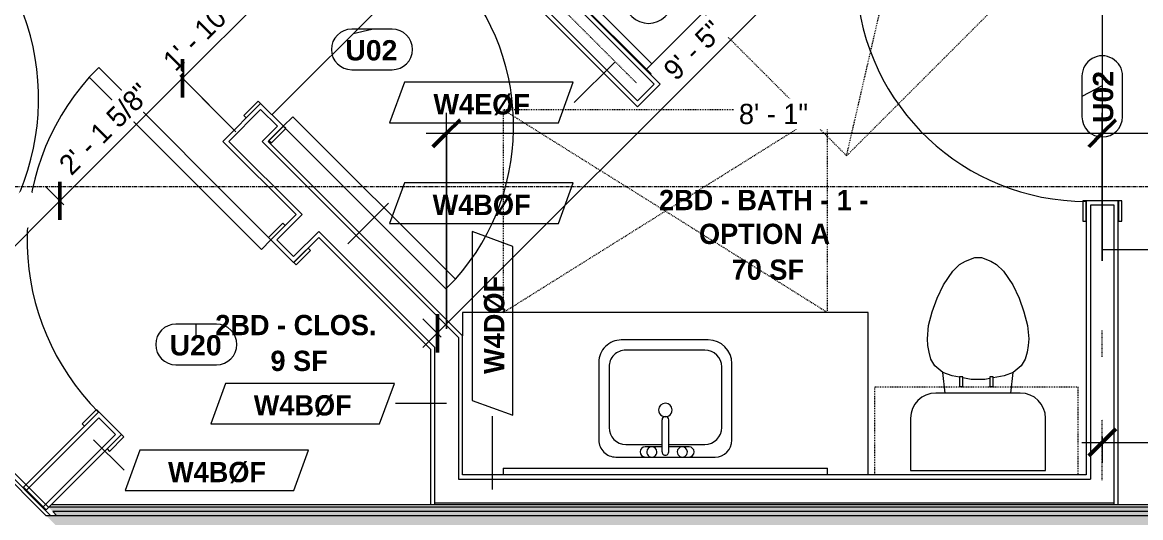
# Model space of a CAD drawing. Header units: inches. Extents: x -4058 to -1781, y 9814 to 12264.
# Drawn here: x -2441.3 to -2275.9, y 10418.3 to 10491.5 of the extents above; entities that cross this region are included whole.
import ezdxf

# ---------------------------------------------------------------- set-up
doc = ezdxf.new("R2010")
doc.units = ezdxf.units.IN
doc.header["$MEASUREMENT"] = 0
for name, pattern in [('Dash', [0.25, 0.125, -0.125]), ('Dash 3_32_', [0.1875, 0.09375, -0.09375]), ('Grid Line 1_2_', [0.875, 0.5, -0.125, 0.125, -0.125])]:
    doc.linetypes.add(name, pattern=pattern)
for name, color, linetype, lineweight in [('0-1', 7, 'Continuous', 5), ('0-2', 7, 'Continuous', 9), ('A-ANNO-DIMS', 211, 'Continuous', 9), ('A-ANNO-DIMS-32', 211, 'Continuous', 9), ('A-AREA-IDEN', 2, 'Continuous', 9), ('A-DETL-1', 90, 'Dash 3_32_', 9), ('A-DOOR-1', 7, 'Continuous', 9), ('A-DOOR-2', 31, 'Continuous', 9), ('A-DOOR-FRAM-1', 7, 'Continuous', 9), ('A-DOOR-IDEN', 31, 'Continuous', 9), ('A-FLOR-2', 192, 'Continuous', 9), ('A-GENM', 5, 'Continuous', 9), ('A-GENM-2', 147, 'Dash', 9), ('A-WALL-1', 7, 'Continuous', 9), ('A-WALL-2', 113, 'Continuous', 9), ('A-WALL-IDEN', 211, 'Continuous', 9), ('I-WALL-2', 10, 'Continuous', 5), ('I-WALL-3', 7, 'Continuous', 9), ('I-WALL-4', 2, 'Continuous', 9), ('P-SANR-FIXT', 6, 'Continuous', 9), ('Q-CASE', 31, 'Continuous', 9), ('Q-CASE-3', 31, 'Dash', 9), ('S-GRID-1', 1, 'Grid Line 1_2_', 9)]:
    doc.layers.add(name, color=color, linetype=linetype, lineweight=lineweight)
doc.styles.add('Arial_B', font='arialbd.ttf', dxfattribs={"height": 3})
doc.styles.add('Century Gothic', font='ufonts.com_century-gothic.ttf', dxfattribs={"height": 3})
doc.styles.add('Century Gothic_B_1', font='GOTHICB.TTF', dxfattribs={"height": 3})
doc.dimstyles.new('MARKETING_DIMENSION', dxfattribs={"dimscale": 12, "dimtxt": 3.132505, "dimasz": 0.333333, "dimexe": 0.25, "dimexo": 0.166667, "dimgap": 0.041667, "dimtad": 1, "dimdec": 4, "dimrnd": 0.0625, "dimzin": 3, "dimdsep": 46, "dimlunit": 4, "dimtxsty": 'Century Gothic', "dimblk1": 'OBLIQUE', "dimblk2": 'OBLIQUE', "dimsah": 1, "dimcen": 0.09, "dimdle": 0.25, "dimazin": 0, "dimtfac": 1, "dimtdec": 4, "dimtix": 1, "dimtmove": 0, "dimatfit": 3, "dimfxl": 1, "dimtvp": 1, "dimtfill": 1, "dimfrac": 2, "dimtolj": 1, "dimtzin": 0, "dimarcsym": 2})
doc.dimstyles.new('THE_DIMENSION_STRING', dxfattribs={"dimscale": 12, "dimtxt": 3.132505, "dimasz": 0.333333, "dimexe": 0.25, "dimexo": 0.166667, "dimgap": 0.041667, "dimtad": 1, "dimdec": 4, "dimrnd": 0.0625, "dimzin": 3, "dimdsep": 46, "dimlunit": 4, "dimtxsty": 'Century Gothic', "dimblk1": 'OBLIQUE', "dimblk2": 'OBLIQUE', "dimsah": 1, "dimcen": 0.09, "dimdle": 0.25, "dimazin": 0, "dimtfac": 1, "dimtdec": 4, "dimtix": 1, "dimtmove": 0, "dimatfit": 3, "dimfxl": 1, "dimtvp": 1, "dimtfill": 1, "dimfrac": 2, "dimtolj": 1, "dimtzin": 0, "dimarcsym": 2})
doc.dimstyles.new('THE_DIMENSION_STRING_3', dxfattribs={"dimscale": 12, "dimtxt": 3.132505, "dimasz": 0.333333, "dimexe": 0.25, "dimexo": 0.166667, "dimgap": 0.041667, "dimtad": 1, "dimdec": 4, "dimrnd": 0.0625, "dimzin": 3, "dimdsep": 46, "dimlunit": 4, "dimtxsty": 'Century Gothic', "dimblk1": 'OBLIQUE', "dimblk2": 'OBLIQUE', "dimsah": 1, "dimcen": 0.09, "dimdle": 0.25, "dimazin": 0, "dimtfac": 1, "dimtdec": 4, "dimtix": 1, "dimtmove": 0, "dimatfit": 3, "dimfxl": 1, "dimtvp": 1, "dimtfill": 1, "dimfrac": 2, "dimtolj": 1, "dimtzin": 0, "dimarcsym": 2})

# ---------------------------------------------------------------- blocks, each defined once
blk = doc.blocks.new('HOLLOW METAL - UNIT DOOR-2191977-UNIT PLANS - 1ST FLOOR')
at = {"layer": 'A-DOOR-1'}
for p, q in [((16.25, -3.875), (18, -3.875)), ((16.25, -39.875), (16.25, -3.875)), ((18, -3.875), (18, -39.875)), ((18, -39.875), (16.25, -39.875))]:
    blk.add_line(p, q, dxfattribs=at)
blk.add_arc((18, -3.875), 36, 180, 270, dxfattribs=at)
at = {"layer": 'A-DOOR-FRAM-1'}
for p, q in [((-20, 4.125), (-18, 4.125)), ((-20, -3.875), (-20, 4.125)), ((-18, 4.125), (-18, 2.1875)), ((18, 4.125), (20, 4.125)), ((18, 2.1875), (18, 4.125)), ((20, 4.125), (20, -3.875)), ((-18, 2.1875), (-17.375, 2.1875)), ((-17.375, 2.1875), (-17.375, -1.9375)), ((17.375, 2.1875), (18, 2.1875)), ((17.375, -1.9375), (17.375, 2.1875)), ((-18, -1.9375), (-18, -3.875)), ((-17.375, -1.9375), (-18, -1.9375)), ((18, -1.9375), (17.375, -1.9375)), ((18, -3.875), (18, -1.9375)), ((-18, -3.875), (-20, -3.875)), ((20, -3.875), (18, -3.875))]:
    blk.add_line(p, q, dxfattribs=at)
blk = doc.blocks.new('CTR - 1st Phase - Common Walls_rvt-1-UNIT PLANS - 1ST FLOOR')
at = {"layer": 'I-WALL-2'}
for points in [[(-2436.93, 10413.04), (-2104.82, 10413.04), (-2104.82, 10418.54), (-2437.81, 10418.54), (-2435.06, 10415.79), (-2437.81, 10413.04)], [(-2436.85, 10419.16), (-2104.82, 10419.16), (-2104.82, 10419.79), (-2437.47, 10419.79)], [(-2436.22, 10418.54), (-2104.82, 10418.54), (-2104.82, 10419.16), (-2436.85, 10419.16)]]:
    blk.add_hatch(color=256, dxfattribs=at).paths.add_polyline_path(points, flags=0)
at = {"layer": 'A-WALL-1'}
for p, q in [((-2437.81, 10418.54), (-2455.89, 10436.61)), ((-2437.11, 10418.54), (-2455.53, 10436.97)), ((-2437.11, 10418.54), (-2437.81, 10418.54)), ((-2436.22, 10418.54), (-2437.11, 10418.54)), ((-2104.82, 10419.16), (-2436.85, 10419.16)), ((-2436.85, 10419.16), (-2436.22, 10418.54)), ((-2436.22, 10418.54), (-2436.85, 10419.16)), ((-2104.82, 10418.54), (-2436.22, 10418.54))]:
    blk.add_line(p, q, dxfattribs=at)
at = {"layer": 'I-WALL-3'}
for p, q in [((-2437.47, 10419.79), (-2455.09, 10437.41)), ((-2104.82, 10419.79), (-2437.47, 10419.79))]:
    blk.add_line(p, q, dxfattribs=at)
at = {"layer": '0-2', "rotation": 134.9999999999948}
blk.add_blockref('HOLLOW METAL - UNIT DOOR-2191977-UNIT PLANS - 1ST FLOOR', (-2471.97, 10448.81), dxfattribs=at)
blk = doc.blocks.new('SWING - SINGLE - FLUSH - SWING - FLUSH - 2-10 x 6-8 - PRIVACY-4202129-UNIT PLANS - 1ST FLOOR')
at = {"layer": 'A-DOOR-2'}
for p, q in [((15, 2.37), (15, 36.38)), ((17, 36.38), (15, 36.38)), ((17, 2.37), (17, 36.38)), ((-17, 2.87), (-20, 2.87)), ((-20, 2.87), (-20, 2.37)), ((-20, 2.37), (-17, 2.37)), ((-17, 2.37), (-17, 2.87)), ((17, 2.37), (15, 2.37)), ((20, 2.87), (17, 2.87)), ((17, 2.87), (17, 2.37)), ((17, 2.37), (20, 2.37)), ((20, 2.37), (20, 2.87)), ((-17, -2.38), (-20, -2.38)), ((-20, -2.38), (-20, -2.88)), ((-20, -2.88), (-17, -2.88)), ((-17, -2.88), (-17, -2.38)), ((20, -2.38), (17, -2.38)), ((17, -2.38), (17, -2.88)), ((17, -2.88), (20, -2.88)), ((20, -2.88), (20, -2.38))]:
    blk.add_line(p, q, dxfattribs=at)
blk.add_arc((17, 2.37), 34.07, 93.3657, 180, dxfattribs=at)
blk = doc.blocks.new('SWING - SINGLE - FLUSH - SWING - FLUSH - 2-10 x 6-8 - PRIVACY-4202128-UNIT PLANS - 1ST FLOOR')
at = {"layer": 'A-DOOR-2'}
for p, q in [((15, 2.37), (15, 36.38)), ((17, 36.38), (15, 36.38)), ((17, 2.37), (17, 36.38)), ((-17, 2.87), (-20, 2.87)), ((-20, 2.87), (-20, 2.37)), ((-20, 2.37), (-17, 2.37)), ((-17, 2.37), (-17, 2.87)), ((17, 2.37), (15, 2.37)), ((20, 2.87), (17, 2.87)), ((17, 2.87), (17, 2.37)), ((17, 2.37), (20, 2.37)), ((20, 2.37), (20, 2.87)), ((-17, -2.38), (-20, -2.38)), ((-20, -2.38), (-20, -2.88)), ((-20, -2.88), (-17, -2.88)), ((-17, -2.88), (-17, -2.38)), ((20, -2.38), (17, -2.38)), ((17, -2.38), (17, -2.88)), ((17, -2.88), (20, -2.88)), ((20, -2.88), (20, -2.38))]:
    blk.add_line(p, q, dxfattribs=at)
blk.add_arc((17, 2.37), 34.07, 93.3657, 180, dxfattribs=at)
blk = doc.blocks.new('M_Sink Vanity-Square - 500 x 440mm-1352614-UNIT PLANS - 1ST FLOOR')
at = {"layer": 'P-SANR-FIXT'}
for p, q in [((7.96, 7.09), (-6.72, 7.09)), ((3.62, 7.09), (-2.88, 7.09)), ((0.12, 5.22), (-5.22, 5.22)), ((-2.88, 5.59), (0.12, 5.59)), ((0.12, 6.33), (0.12, 1.59)), ((1.12, 6.33), (1.12, 1.59)), ((1.12, 5.59), (3.62, 5.59)), ((6.46, 5.22), (1.12, 5.22)), ((-9.22, 4.59), (-9.22, -6.73)), ((10.46, -6.91), (10.46, 4.59)), ((-7.72, 2.72), (-7.72, -6.23)), ((8.96, -6.23), (8.96, 2.72)), ((-5.22, -8.73), (6.46, -8.73)), ((-5.72, -10.23), (7.14, -10.23))]:
    blk.add_line(p, q, dxfattribs=at)
for centre, radius, start, end in [((-6.72, 4.59), 2.5, 90, 180), ((-2.88, 6.34), 0.75, 90, 270), ((-1.88, 6.34), 0.75, 360, 180), ((0.62, 6.33), 0.5, 360, 180), ((2.62, 6.34), 0.75, 360, 180), ((3.62, 6.34), 0.75, 270, 90), ((7.96, 4.59), 2.5, 360, 90), ((-5.22, 2.72), 2.5, 90, 180), ((-1.88, 6.34), 0.75, 180, 0), ((2.62, 6.34), 0.75, 180, 360), ((6.46, 2.72), 2.5, 0, 90), ((0.62, 0.13), 1, 360, 180), ((0.62, 0.13), 1, 180, 0), ((0.62, 1.59), 0.5, 180, 0), ((-5.22, -6.23), 2.5, 180, 270), ((6.46, -6.23), 2.5, 270, 0), ((-5.72, -6.73), 3.5, 180, 270), ((7.14, -6.91), 3.32, 270, 0)]:
    blk.add_arc(centre, radius, start, end, dxfattribs=at)
blk = doc.blocks.new('Bath Vanity - Bath Vanity 60_-2708009-UNIT PLANS - 1ST FLOOR')
at = {"layer": 'Q-CASE'}
for p, q in [((-29.26, 0), (-29.26, -24)), ((30.74, -24), (30.74, -20.56)), ((-29.26, -24), (30.74, -24))]:
    blk.add_line(p, q, dxfattribs=at)
blk = doc.blocks.new('Toilet-Domestic-3D - Toilet-Domestic-3D-V81-UNIT PLANS - 1ST FLOOR')
at = {"layer": 'P-SANR-FIXT'}
for p, q in [((-1.87, 11.5), (-0.5, 12)), ((-0.5, 12), (0.5, 12)), ((0.5, 12), (1.87, 11.5)), ((-5.13, 8), (-3.74, 10)), ((-3.74, 10), (-2.74, 11)), ((-2.74, 11), (-1.87, 11.5)), ((1.87, 11.5), (2.74, 11)), ((2.74, 11), (3.74, 10)), ((3.74, 10), (5.13, 8)), ((-6.06, 6), (-5.13, 8)), ((5.13, 8), (6.06, 6)), ((-6.79, 4), (-6.06, 6)), ((6.06, 6), (6.79, 4)), ((-7.33, 1.99), (-6.79, 4)), ((6.79, 4), (7.33, 1.99)), ((-7.5, 0), (-7.33, 1.99)), ((7.33, 1.99), (7.5, 0)), ((-7.41, -1), (-7.5, 0)), ((-7.24, -2), (-7.41, -1)), ((7.41, -1), (7.24, -2)), ((7.5, 0), (7.41, -1)), ((-6.97, -3), (-7.24, -2)), ((-6.4, -4), (-6.97, -3)), ((6.97, -3), (6.4, -4)), ((7.24, -2), (6.97, -3)), ((-5.21, -5), (-6.4, -4)), ((6.4, -4), (5.21, -5)), ((-3.84, -5.5), (-5.21, -5)), ((-4.86, -8.02), (-5.21, -5)), ((-2.75, -5.69), (-3.84, -5.5)), ((-1, -6), (-2.26, -5.78)), ((1, -6), (-1, -6)), ((1.75, -5.87), (1, -6)), ((3.84, -5.5), (2.24, -5.78)), ((5.21, -5), (3.84, -5.5)), ((4.86, -8.02), (5.21, -5)), ((6.25, -8.02), (-6.25, -8.02)), ((-9.98, -11.75), (-9.98, -19.48)), ((9.98, -19.48), (9.98, -11.75)), ((-9.98, -19.48), (9.98, -19.48))]:
    blk.add_line(p, q, dxfattribs=at)
for centre, start, end in [((-6.25, -11.75), 90, 180), ((6.25, -11.75), 0, 90)]:
    blk.add_arc(centre, 3.73, start, end, dxfattribs=at)
blk = doc.blocks.new('300 Series Wall Hung Cabinet_326 - 30_-2909953-UNIT PLANS - 1ST FLOOR')
at = {"layer": 'Q-CASE'}
for p, q in [((-2.01, 14.69), (-2.5, 14.69)), ((-2.5, 14.69), (-2.5, 13.19)), ((-2.01, 13.19), (-2.01, 14.69)), ((2.49, 14.69), (2, 14.69)), ((2, 14.69), (2, 13.19)), ((2.49, 13.19), (2.49, 14.69)), ((-2.01, 13.19), (-2.5, 13.19)), ((2.49, 13.19), (2, 13.19))]:
    blk.add_line(p, q, dxfattribs=at)
at = {"layer": 'Q-CASE-3'}
for p, q in [((-15, 0.19), (-15, 13.19)), ((-15, 13.19), (15, 13.19)), ((15, 13.19), (15, 0.19)), ((15, 0.19), (-15, 0.19))]:
    blk.add_line(p, q, dxfattribs=at)
blk = doc.blocks.new('BATHROOM MIRROR - BATHROOM MIRROR 48_-3123886-UNIT PLANS - 1ST FLOOR')
at = {"layer": 'Q-CASE'}
for p, q in [((-23.26, -23), (24.74, -23)), ((-23.26, -23), (-23.26, -24)), ((24.74, -24), (24.74, -23)), ((24.74, -24), (-23.26, -24))]:
    blk.add_line(p, q, dxfattribs=at)
blk = doc.blocks.new('CTS6032CP - CTS6032CP-3806613-UNIT PLANS - 1ST FLOOR')
at = {"layer": 'P-SANR-FIXT'}
for p, q in [((0, -33), (0, 0)), ((0, 0), (60, 0)), ((0.12, -33), (0.12, -0.13)), ((0.12, -0.13), (59.88, -0.13)), ((1.25, -4.25), (4.25, -1.25)), ((4.25, -1.25), (55.69, -1.25)), ((22.5, -4.25), (22.5, -1.25)), ((37.5, -1.25), (37.5, -4.25)), ((55.69, -1.25), (58.75, -4.31)), ((59.88, -0.13), (59.88, -33)), ((60, 0), (60, -33)), ((37.5, -2.25), (22.5, -2.25)), ((22.5, -3.25), (37.5, -3.25)), ((1.25, -32), (1.25, -4.25)), ((1.25, -8.02), (4.31, -4.25)), ((4.31, -4.25), (22.5, -4.25)), ((7.6, -4.27), (53.48, -4.27)), ((37.5, -4.25), (55.94, -4.25)), ((55.94, -4.25), (58.75, -7.23)), ((58.75, -4.31), (58.75, -32)), ((52.5, -5.25), (13.5, -5.25)), ((4.1, -24.96), (4.1, -7.77)), ((56.98, -7.77), (56.98, -24.96)), ((10, -8.75), (10, -22.5)), ((56, -22.5), (56, -8.75)), ((13.5, -26), (52.5, -26)), ((53.48, -28.46), (7.6, -28.46)), ((0, -33), (0.12, -33)), ((1.25, -32), (0.12, -32)), ((1.25, -32), (58.75, -32)), ((59.88, -32), (58.75, -32)), ((59.88, -33), (60, -33))]:
    blk.add_line(p, q, dxfattribs=at)
for centre, radius, start, end in [((7.6, -7.77), 3.5, 90, 180), ((53.48, -7.77), 3.5, 0, 90), ((13.5, -8.75), 3.5, 90, 180), ((52.5, -8.75), 3.5, 360, 90), ((52, -16.25), 1.62, 0, 180), ((52, -16.25), 1.63, 180, 360), ((13.5, -22.5), 3.5, 180, 270), ((52.5, -22.5), 3.5, 270, 0), ((7.6, -24.96), 3.5, 180, 270), ((53.48, -24.96), 3.5, 270, 0)]:
    blk.add_arc(centre, radius, start, end, dxfattribs=at)
blk = doc.blocks.new('ADA Clearances - 30_x48_-V82-UNIT PLANS - 1ST FLOOR')
at = {"layer": 'A-GENM-2'}
for p, q in [((-15, -24), (15, 24)), ((15, -24), (-14.92, 23.87)), ((15, 24), (-14, 24)), ((15, -24), (15, 24)), ((-15, -24), (15, -24))]:
    blk.add_line(p, q, dxfattribs=at)
blk = doc.blocks.new('SWING - SINGLE - FLUSH - SWING - FLUSH - 3-0 x 6-8 - PASSAGE-4202136-UNIT PLANS - 1ST FLOOR')
at = {"layer": 'A-DOOR-2'}
for p, q in [((16, 2.37), (16, 38.39)), ((18, 38.39), (16, 38.39)), ((18, 2.37), (18, 38.39)), ((-18, 2.87), (-21, 2.87)), ((-21, 2.87), (-21, 2.37)), ((-21, 2.37), (-18, 2.37)), ((-18, 2.37), (-18, 2.87)), ((18, 2.37), (16, 2.37)), ((21, 2.87), (18, 2.87)), ((18, 2.87), (18, 2.37)), ((18, 2.37), (21, 2.37)), ((21, 2.37), (21, 2.87)), ((-18, -2.38), (-21, -2.38)), ((-21, -2.38), (-21, -2.88)), ((-21, -2.88), (-18, -2.88)), ((-18, -2.88), (-18, -2.38)), ((21, -2.38), (18, -2.38)), ((18, -2.38), (18, -2.88)), ((18, -2.88), (21, -2.88)), ((21, -2.88), (21, -2.38))]:
    blk.add_line(p, q, dxfattribs=at)
blk.add_arc((18, 2.37), 36.07, 93.1789, 180, dxfattribs=at)
blk = doc.blocks.new('SWING - SINGLE - FLUSH - SWING - FLUSH - 3-0 x 6-8 - PASSAGE-4202138-UNIT PLANS - 1ST FLOOR')
at = {"layer": 'A-DOOR-2'}
for p, q in [((16, 10.5), (16, 38.39)), ((18, 38.39), (16, 38.39)), ((18, 10.5), (18, 38.39)), ((16, 2.37), (16, 8.75)), ((18, 2.37), (18, 8.75)), ((-18, 2.87), (-21, 2.87)), ((-21, 2.87), (-21, 2.37)), ((-21, 2.37), (-18, 2.37)), ((-18, 2.37), (-18, 2.87)), ((18, 2.37), (16, 2.37)), ((21, 2.87), (18, 2.87)), ((18, 2.87), (18, 2.37)), ((18, 2.37), (21, 2.37)), ((21, 2.37), (21, 2.87)), ((-18, -2.38), (-21, -2.38)), ((-21, -2.38), (-21, -2.88)), ((-21, -2.88), (-18, -2.88)), ((-18, -2.88), (-18, -2.38)), ((21, -2.38), (18, -2.38)), ((18, -2.38), (18, -2.88)), ((18, -2.88), (21, -2.88)), ((21, -2.88), (21, -2.38))]:
    blk.add_line(p, q, dxfattribs=at)
blk.add_arc((18, 2.37), 36.07, 93.1789, 180, dxfattribs=at)
blk = doc.blocks.new('ADA Clearances - 30_x48_-V135-UNIT PLANS - 1ST FLOOR')
at = {"layer": 'A-GENM-2'}
for p, q in [((15, -24), (-15, 24)), ((-15, -24), (15, 24)), ((15, 24), (-15, 24)), ((-15, 24), (-15, -24)), ((-15, -24), (15, -24))]:
    blk.add_line(p, q, dxfattribs=at)
blk = doc.blocks.new('DIMBLOCK118-UNIT PLANS - 1ST FLOOR')
at = {"layer": 'A-ANNO-DIMS-32'}
for p, q in [((-2395.84, 10493.3), (-2403.84, 10501.3)), ((-2401.72, 10499.18), (-2417.66, 10483.24)), ((-2401.72, 10499.18), (-2395.84, 10493.3)), ((-2409.75, 10475.33), (-2419.78, 10485.36)), ((-2417.66, 10483.24), (-2409.75, 10475.33))]:
    blk.add_line(p, q, dxfattribs=at)
at = {"layer": 'A-ANNO-DIMS-32', "lineweight": 50}
for p, q in [((-2401.72, 10499.18), (-2401.72, 10502)), ((-2401.72, 10499.18), (-2401.72, 10496.35)), ((-2417.66, 10483.24), (-2417.66, 10486.07)), ((-2417.66, 10483.24), (-2417.66, 10480.41))]:
    blk.add_line(p, q, dxfattribs=at)
at = {"layer": 'A-ANNO-DIMS-32', "color": 0, "insert": (-2420.83, 10486.21), "char_height": 3, "width": 27.387, "attachment_point": 1, "rotation": 45, "line_spacing_factor": 0.984502, "style": 'Century Gothic', "bg_fill": 3, "box_fill_scale": 1.25, "bg_fill_color": 256, "bg_fill_true_color": 13158600, "bg_fill_transparency": 0}
blk.add_mtext('1\' - 10 9/16"', dxfattribs=at)
blk = doc.blocks.new('_Oblique')
at = {"color": 0, "linetype": 'ByBlock', "lineweight": -2}
blk.add_line((-0.5, -0.5), (0.5, 0.5), dxfattribs=at)
blk = doc.blocks.new('DIMBLOCK119-UNIT PLANS - 1ST FLOOR')
at = {"layer": 'A-ANNO-DIMS-32', "lineweight": 50}
for p, q in [((-2417.66, 10483.24), (-2417.66, 10486.07)), ((-2417.66, 10483.24), (-2417.66, 10480.41)), ((-2435.78, 10465.12), (-2435.78, 10467.94)), ((-2435.78, 10465.12), (-2435.78, 10462.29))]:
    blk.add_line(p, q, dxfattribs=at)
at = {"layer": 'A-ANNO-DIMS-32'}
for p, q in [((-2409.75, 10475.33), (-2419.78, 10485.36)), ((-2417.66, 10483.24), (-2435.78, 10465.12)), ((-2417.66, 10483.24), (-2409.75, 10475.33)), ((-2435.19, 10464.53), (-2437.9, 10467.24)), ((-2435.78, 10465.12), (-2435.19, 10464.53))]:
    blk.add_line(p, q, dxfattribs=at)
at = {"layer": 'A-ANNO-DIMS-32', "color": 0, "insert": (-2436.21, 10470.83), "char_height": 3, "width": 21.7784, "attachment_point": 1, "rotation": 45, "line_spacing_factor": 0.984502, "style": 'Century Gothic', "bg_fill": 3, "box_fill_scale": 1.25, "bg_fill_color": 256, "bg_fill_true_color": 13158600, "bg_fill_transparency": 0}
blk.add_mtext('2\' - 1 5/8"', dxfattribs=at)
blk = doc.blocks.new('DIMBLOCK120-UNIT PLANS - 1ST FLOOR')
at = {"layer": 'A-ANNO-DIMS-32', "lineweight": 50}
for p, q in [((-2435.78, 10465.12), (-2435.78, 10467.94)), ((-2435.78, 10465.12), (-2435.78, 10462.29)), ((-2460.08, 10440.81), (-2460.08, 10443.64)), ((-2460.08, 10440.81), (-2460.08, 10437.98))]:
    blk.add_line(p, q, dxfattribs=at)
at = {"layer": 'A-ANNO-DIMS-32'}
for p, q in [((-2435.19, 10464.53), (-2437.9, 10467.24)), ((-2435.78, 10465.12), (-2462.21, 10438.69)), ((-2435.78, 10465.12), (-2435.19, 10464.53)), ((-2459.33, 10440.05), (-2462.21, 10442.93)), ((-2460.08, 10440.81), (-2459.33, 10440.05))]:
    blk.add_line(p, q, dxfattribs=at)
at = {"layer": 'A-ANNO-DIMS-32', "color": 0, "insert": (-2458.25, 10448.79), "char_height": 3, "width": 24.5827, "attachment_point": 1, "rotation": 45, "line_spacing_factor": 0.984502, "style": 'Century Gothic', "bg_fill": 3, "box_fill_scale": 1.25, "bg_fill_color": 256, "bg_fill_true_color": 13158600, "bg_fill_transparency": 0}
blk.add_mtext('2\' - 10 3/8"', dxfattribs=at)
blk = doc.blocks.new('DIMBLOCK133-UNIT PLANS - 1ST FLOOR')
at = {"layer": 'A-ANNO-DIMS-32'}
for p, q in [((-2445.05, 10510.73), (-2436.76, 10502.44)), ((-2438.88, 10504.56), (-2445.05, 10510.73)), ((-2456.38, 10487.06), (-2438.88, 10504.56)), ((-2456.96, 10487.65), (-2454.25, 10484.94)), ((-2456.38, 10487.06), (-2456.96, 10487.65))]:
    blk.add_line(p, q, dxfattribs=at)
at = {"layer": 'A-ANNO-DIMS-32', "lineweight": 50}
for p, q in [((-2438.88, 10504.56), (-2438.88, 10507.39)), ((-2438.88, 10504.56), (-2438.88, 10501.73)), ((-2456.38, 10487.06), (-2456.38, 10489.89)), ((-2456.38, 10487.06), (-2456.38, 10484.23))]:
    blk.add_line(p, q, dxfattribs=at)
at = {"layer": 'A-ANNO-DIMS-32', "color": 0, "insert": (-2457.12, 10492.47), "char_height": 3, "width": 21.7784, "attachment_point": 1, "rotation": 45, "line_spacing_factor": 0.984502, "style": 'Century Gothic', "bg_fill": 3, "box_fill_scale": 1.25, "bg_fill_color": 256, "bg_fill_true_color": 13158600, "bg_fill_transparency": 0}
blk.add_mtext('2\' - 0 3/4"', dxfattribs=at)
blk = doc.blocks.new('Wall Tag - Arch Wall-3956453-UNIT PLANS - 1ST FLOOR')
at = {"layer": 'A-WALL-IDEN'}
for p, q in [((-0.3561, 0.0937), (-0.4244, -0.0937)), ((0.4244, 0.0937), (-0.3561, 0.0937)), ((0.3561, -0.0937), (0.4244, 0.0937)), ((-0.4244, -0.0937), (0.3561, -0.0937))]:
    blk.add_line(p, q, dxfattribs=at)
blk = doc.blocks.new('Door Tag - Type Mark-2601225-UNIT PLANS - 1ST FLOOR')
at = {"layer": 'A-DOOR-IDEN'}
for p, q in [((0.09375, 0.09375), (-0.09375, 0.09375)), ((-0.09375, -0.09375), (0.09375, -0.09375))]:
    blk.add_line(p, q, dxfattribs=at)
for centre, start, end in [((-0.09375, 0), 90, 270), ((0.09375, 0), 270, 90)]:
    blk.add_arc(centre, 0.09375, start, end, dxfattribs=at)
blk = doc.blocks.new('DIMBLOCK763-UNIT PLANS - 1ST FLOOR')
at = {"layer": 'A-ANNO-DIMS-32'}
for p, q in [((-2104.82, 10431.84), (-2104.82, 10426.39)), ((-2104.82, 10429.39), (-2104.82, 10431.84)), ((-2281.6, 10430.22), (-2281.6, 10426.39)), ((-2281.6, 10429.39), (-2281.6, 10430.22)), ((-2284.6, 10429.39), (-2101.82, 10429.39))]:
    blk.add_line(p, q, dxfattribs=at)
at = {"layer": 'A-ANNO-DIMS-32', "lineweight": 50}
for p, q in [((-2281.6, 10429.39), (-2279.6, 10431.39)), ((-2104.82, 10429.39), (-2102.82, 10431.39)), ((-2281.6, 10429.39), (-2283.6, 10427.39)), ((-2104.82, 10429.39), (-2106.82, 10427.39))]:
    blk.add_line(p, q, dxfattribs=at)
at = {"layer": 'A-ANNO-DIMS-32', "color": 0, "insert": (-2203.45, 10433.73), "char_height": 3, "width": 24.5827, "attachment_point": 1, "line_spacing_factor": 0.984502, "style": 'Century Gothic', "bg_fill": 3, "box_fill_scale": 1.25, "bg_fill_color": 256, "bg_fill_true_color": 13158600, "bg_fill_transparency": 0}
blk.add_mtext('14\' - 8 3/4"', dxfattribs=at)
blk = doc.blocks.new('DIMBLOCK765-UNIT PLANS - 1ST FLOOR')
at = {"layer": 'A-ANNO-DIMS-32'}
for p, q in [((-2281.6, 10456.24), (-2281.6, 10478.12)), ((-2104.82, 10433.31), (-2104.82, 10478.12)), ((-2284.6, 10475.12), (-2101.82, 10475.12)), ((-2281.6, 10475.12), (-2281.6, 10456.24)), ((-2104.82, 10475.12), (-2104.82, 10433.31))]:
    blk.add_line(p, q, dxfattribs=at)
at = {"layer": 'A-ANNO-DIMS-32', "lineweight": 50}
for p, q in [((-2281.6, 10475.12), (-2279.6, 10477.12)), ((-2104.82, 10475.12), (-2102.82, 10477.12)), ((-2281.6, 10475.12), (-2283.6, 10473.12)), ((-2104.82, 10475.12), (-2106.82, 10473.12))]:
    blk.add_line(p, q, dxfattribs=at)
at = {"layer": 'A-ANNO-DIMS-32', "color": 0, "insert": (-2203.45, 10479.47), "char_height": 3, "width": 24.5827, "attachment_point": 1, "line_spacing_factor": 0.984502, "style": 'Century Gothic', "bg_fill": 3, "box_fill_scale": 1.25, "bg_fill_color": 256, "bg_fill_true_color": 13158600, "bg_fill_transparency": 0}
blk.add_mtext('14\' - 8 3/4"', dxfattribs=at)
blk = doc.blocks.new('DIMBLOCK1305-UNIT PLANS - 1ST FLOOR')
at = {"layer": 'A-ANNO-DIMS-32'}
for p, q in [((-2378.6, 10446.18), (-2378.6, 10478.12)), ((-2381.6, 10475.12), (-2278.6, 10475.12)), ((-2378.6, 10475.12), (-2378.6, 10446.18)), ((-2281.6, 10475.95), (-2281.6, 10472.12)), ((-2281.6, 10475.12), (-2281.6, 10475.95))]:
    blk.add_line(p, q, dxfattribs=at)
at = {"layer": 'A-ANNO-DIMS-32', "lineweight": 50}
for p, q in [((-2378.6, 10475.12), (-2376.6, 10477.12)), ((-2281.6, 10475.12), (-2279.6, 10477.12)), ((-2378.6, 10475.12), (-2380.6, 10473.12)), ((-2281.6, 10475.12), (-2283.6, 10473.12))]:
    blk.add_line(p, q, dxfattribs=at)
at = {"layer": 'A-ANNO-DIMS-32', "color": 0, "insert": (-2335.34, 10479.47), "char_height": 3, "width": 12.5897, "attachment_point": 1, "line_spacing_factor": 0.984502, "style": 'Century Gothic', "bg_fill": 3, "box_fill_scale": 1.25, "bg_fill_color": 256, "bg_fill_true_color": 13158600, "bg_fill_transparency": 0}
blk.add_mtext('8\' - 1"', dxfattribs=at)
blk = doc.blocks.new('DIMBLOCK1306-UNIT PLANS - 1ST FLOOR')
at = {"layer": 'A-ANNO-DIMS-32'}
for p, q in [((-2297.93, 10527.56), (-2382.08, 10443.41)), ((-2299.46, 10524.85), (-2302.17, 10527.56)), ((-2300.05, 10525.44), (-2299.46, 10524.85)), ((-2379.37, 10444.95), (-2382.08, 10447.65)), ((-2379.95, 10445.53), (-2379.37, 10444.95))]:
    blk.add_line(p, q, dxfattribs=at)
at = {"layer": 'A-ANNO-DIMS-32', "lineweight": 50}
for p, q in [((-2300.05, 10525.44), (-2300.05, 10528.26)), ((-2300.05, 10525.44), (-2300.05, 10522.61)), ((-2379.95, 10445.53), (-2379.95, 10448.36)), ((-2379.95, 10445.53), (-2379.95, 10442.71))]:
    blk.add_line(p, q, dxfattribs=at)
at = {"layer": 'A-ANNO-DIMS-32', "color": 0, "insert": (-2346.78, 10484.85), "char_height": 3, "width": 12.5897, "attachment_point": 1, "rotation": 45, "line_spacing_factor": 0.984502, "style": 'Century Gothic', "bg_fill": 3, "box_fill_scale": 1.25, "bg_fill_color": 256, "bg_fill_true_color": 13158600, "bg_fill_transparency": 0}
blk.add_mtext('9\' - 5"', dxfattribs=at)

msp = doc.modelspace()

# ---------------------------------------------------------------- linework, layer by layer
at = {"layer": 'A-DETL-1'}
for p, q in [((-2350.51592, 10482.56371), (-2371.91464, 10503.96243)), ((-2281.59569, 10442.0394), (-2281.59569, 10446.0394)), ((-2281.59569, 10423.7894), (-2281.59569, 10432.7894))]:
    msp.add_line(p, q, dxfattribs=at)
at = {"layer": 'A-DOOR-IDEN'}
for p, q in [((-2392.3946, 10489.85212), (-2389.62797, 10490.51132)), ((-2281.59569, 10482.11493), (-2284.59569, 10480.56952)), ((-2415.61892, 10444.95556), (-2415.61892, 10446.87633))]:
    msp.add_line(p, q, dxfattribs=at)
at = {"layer": 'A-FLOR-2'}
for p, q in [((-2404.41541, 10477.83131), (-2380.37378, 10501.87294)), ((-2380.37378, 10501.87294), (-2404.41541, 10477.83131)), ((-2281.59569, 10499.11493), (-2281.59569, 10465.11493)), ((-2436.98882, 10420.2269), (-2380.97069, 10420.2269)), ((-2279.22069, 10420.2269), (-2225.44874, 10420.2269))]:
    msp.add_line(p, q, dxfattribs=at)
at = {"layer": 'A-WALL-2'}
for p, q in [((-2372.62459, 10507.14726), (-2347.87586, 10482.39852)), ((-2375.09947, 10504.67238), (-2350.35073, 10479.92364)), ((-2350.35073, 10479.92364), (-2347.87586, 10482.39852)), ((-2406.09479, 10479.51069), (-2411.69224, 10473.91324)), ((-2402.73604, 10476.15193), (-2406.09479, 10479.51069)), ((-2410.80836, 10473.91324), (-2406.09479, 10478.6268)), ((-2403.61992, 10476.15193), (-2406.09479, 10478.6268)), ((-2405.85861, 10473.91324), (-2403.61992, 10476.15193)), ((-2404.97473, 10473.91324), (-2402.73604, 10476.15193)), ((-2411.69224, 10473.91324), (-2400.85612, 10463.07711)), ((-2399.97224, 10463.07711), (-2410.80836, 10473.91324)), ((-2376.84569, 10444.90031), (-2405.85861, 10473.91324)), ((-2376.22069, 10445.1592), (-2404.97473, 10473.91324)), ((-2279.22069, 10465.11493), (-2283.97069, 10465.11493)), ((-2283.97069, 10465.11493), (-2283.97069, 10424.6019)), ((-2279.22069, 10420.2269), (-2279.22069, 10465.11493)), ((-2400.85612, 10463.07711), (-2404.57038, 10459.36286)), ((-2399.97224, 10463.07711), (-2403.68649, 10459.36286)), ((-2283.34569, 10464.48993), (-2283.34569, 10423.9769)), ((-2279.84569, 10464.48993), (-2283.34569, 10464.48993)), ((-2279.84569, 10420.2269), (-2279.84569, 10464.48993)), ((-2401.21162, 10456.88798), (-2397.49736, 10460.60224)), ((-2401.21162, 10456.0041), (-2397.49736, 10459.71836)), ((-2380.34569, 10443.45057), (-2397.49736, 10460.60224)), ((-2397.49736, 10459.71836), (-2380.97069, 10443.19168)), ((-2404.57038, 10459.36286), (-2401.21162, 10456.0041)), ((-2403.68649, 10459.36286), (-2401.21162, 10456.88798)), ((-2376.84569, 10444.90031), (-2376.84569, 10423.9769)), ((-2376.22069, 10424.6019), (-2376.22069, 10445.1592)), ((-2380.97069, 10443.19168), (-2380.97069, 10420.2269)), ((-2380.34569, 10420.2269), (-2380.34569, 10443.45057)), ((-2430.02622, 10433.90701), (-2441.16121, 10422.77203)), ((-2426.66746, 10430.54826), (-2430.02622, 10433.90701)), ((-2430.02622, 10433.02313), (-2440.71927, 10422.33009)), ((-2427.55135, 10430.54826), (-2430.02622, 10433.02313)), ((-2438.24439, 10419.85521), (-2427.55135, 10430.54826)), ((-2437.80245, 10419.41327), (-2426.66746, 10430.54826)), ((-2376.84569, 10423.9769), (-2283.34569, 10423.9769)), ((-2370.22069, 10424.6019), (-2376.22069, 10424.6019)), ((-2283.97069, 10424.6019), (-2322.22069, 10424.6019)), ((-2441.16121, 10422.77203), (-2437.80245, 10419.41327)), ((-2380.97069, 10420.2269), (-2279.22069, 10420.2269)), ((-2380.34569, 10420.4769), (-2279.84569, 10420.4769))]:
    msp.add_line(p, q, dxfattribs=at)
at = {"layer": 'A-WALL-IDEN'}
for p, q in [((-2353.65243, 10485.70022), (-2359.70115, 10479.6515)), ((-2393.18022, 10458.75997), (-2387.16456, 10464.77564)), ((-2281.59569, 10457.9396), (-2270.75253, 10457.9396)), ((-2378.59569, 10435.12494), (-2386.16456, 10435.12494)), ((-2371.80596, 10422.4144), (-2371.80596, 10433.25755)), ((-2430.81018, 10429.7643), (-2426.30713, 10425.26125))]:
    msp.add_line(p, q, dxfattribs=at)
at = {"layer": 'I-WALL-4'}
for p, q in [((-2375.09947, 10503.7885), (-2350.35073, 10479.03976)), ((-2346.99197, 10482.39852), (-2348.40619, 10483.81273)), ((-2350.35073, 10479.03976), (-2346.99197, 10482.39852))]:
    msp.add_line(p, q, dxfattribs=at)

# ---------------------------------------------------------------- block references
at = {"layer": '0-1'}
msp.add_blockref('CTR - 1st Phase - Common Walls_rvt-1-UNIT PLANS - 1ST FLOOR', (0, 0), dxfattribs=at)
at = {"layer": 'A-DOOR-2'}
for name, p, rotation in [('SWING - SINGLE - FLUSH - SWING - FLUSH - 3-0 x 6-8 - PASSAGE-4202138-UNIT PLANS - 1ST FLOOR', (-2463.96497, 10494.64928), 225.0000000000278), ('SWING - SINGLE - FLUSH - SWING - FLUSH - 2-10 x 6-8 - PRIVACY-4202128-UNIT PLANS - 1ST FLOOR', (-2392.3946, 10489.85212), 225.0000000000667), ('SWING - SINGLE - FLUSH - SWING - FLUSH - 2-10 x 6-8 - PRIVACY-4202129-UNIT PLANS - 1ST FLOOR', (-2281.59569, 10482.11493), 90.00000000004853), ('SWING - SINGLE - FLUSH - SWING - FLUSH - 3-0 x 6-8 - PASSAGE-4202136-UNIT PLANS - 1ST FLOOR', (-2415.61892, 10444.95556), 45.00000000006675)]:
    msp.add_blockref(name, p, dxfattribs=dict(at, rotation=rotation))
at = {"layer": 'A-DOOR-IDEN', "xscale": 31.99999999999999, "yscale": 31.99999999999999, "zscale": 31.99999999999999, "rotation": 89.99999999999955}
msp.add_blockref('Door Tag - Type Mark-2601225-UNIT PLANS - 1ST FLOOR', (-2281.59569, 10480.56952), dxfattribs=at)
at = {"layer": 'A-DOOR-IDEN', "xscale": 31.99999999999999, "yscale": 31.99999999999999, "zscale": 31.99999999999999}
msp.add_blockref('Door Tag - Type Mark-2601225-UNIT PLANS - 1ST FLOOR', (-2415.61892, 10443.87633), dxfattribs=at)
at = {"layer": 'A-GENM'}
for name, p, rotation in [('ADA Clearances - 30_x48_-V82-UNIT PLANS - 1ST FLOOR', (-2313.05085, 10499.36908), 315.0000000000884), ('ADA Clearances - 30_x48_-V135-UNIT PLANS - 1ST FLOOR', (-2346.22069, 10463.6019), 270.0000000001791)]:
    msp.add_blockref(name, p, dxfattribs=dict(at, rotation=rotation))
at = {"layer": 'A-WALL-IDEN', "xscale": 31.99999999999999, "yscale": 31.99999999999999, "zscale": 31.99999999999999}
for p in [(-2373.43286, 10479.6515), (-2373.43286, 10464.77564), (-2399.89627, 10435.12494), (-2412.57542, 10425.26125)]:
    msp.add_blockref('Wall Tag - Arch Wall-3956453-UNIT PLANS - 1ST FLOOR', p, dxfattribs=at)
at = {"layer": 'A-WALL-IDEN', "xscale": 31.99999999999999, "yscale": 31.99999999999999, "zscale": 31.99999999999999, "rotation": 89.99999999999955}
msp.add_blockref('Wall Tag - Arch Wall-3956453-UNIT PLANS - 1ST FLOOR', (-2371.80596, 10446.98926), dxfattribs=at)
at = {"layer": 'P-SANR-FIXT'}
for name, p, rotation in [('CTS6032CP - CTS6032CP-3806613-UNIT PLANS - 1ST FLOOR', (-2371.74071, 10507.14726), 45.00000000021966), ('M_Sink Vanity-Square - 500 x 440mm-1352614-UNIT PLANS - 1ST FLOOR', (-2345.603, 10434.31923), 180)]:
    msp.add_blockref(name, p, dxfattribs=dict(at, rotation=rotation))
msp.add_blockref('Toilet-Domestic-3D - Toilet-Domestic-3D-V81-UNIT PLANS - 1ST FLOOR', (-2299.97069, 10444.71562), dxfattribs=at)
at = {"layer": 'Q-CASE', "rotation": 180}
msp.add_blockref('Bath Vanity - Bath Vanity 60_-2708009-UNIT PLANS - 1ST FLOOR', (-2345.48298, 10424.6019), dxfattribs=at)
at = {"layer": 'Q-CASE'}
for name, p in [('300 Series Wall Hung Cabinet_326 - 30_-2909953-UNIT PLANS - 1ST FLOOR', (-2300.22069, 10424.4144)), ('BATHROOM MIRROR - BATHROOM MIRROR 48_-3123886-UNIT PLANS - 1ST FLOOR', (-2346.95839, 10448.6019))]:
    msp.add_blockref(name, p, dxfattribs=at)

# ---------------------------------------------------------------- texts
at = {"layer": 'A-AREA-IDEN', "char_height": 3, "attachment_point": 1, "style": 'Century Gothic_B_1'}
for s, insert, width in [('2BD - BATH - 1 -', (-2347.16766, 10466.7367), 38.481), ('OPTION A', (-2341.251, 10461.7367), 24.24), ('70 SF', (-2336.41491, 10456.43799), 12.423), ('2BD - CLOS.', (-2412.80517, 10448.2484), 29.29), ('9 SF', (-2404.64139, 10442.95126), 9.494)]:
    msp.add_mtext(s, dxfattribs=dict(at, insert=insert, width=width))
at = {"layer": 'A-DOOR-IDEN', "char_height": 3, "width": 9.393, "attachment_point": 1, "style": 'Arial_B'}
for s, insert in [('U02', (-2393.55986, 10488.89117)), ('U20', (-2419.5508, 10445.25618))]:
    msp.add_mtext(s, dxfattribs=dict(at, insert=insert))
at = {"layer": 'A-DOOR-IDEN', "insert": (-2282.97554, 10476.63763), "char_height": 3, "width": 9.393, "attachment_point": 1, "rotation": 90, "style": 'Arial_B'}
msp.add_mtext('U02', dxfattribs=at)
at = {"layer": 'A-WALL-IDEN', "char_height": 3, "attachment_point": 1, "style": 'Century Gothic_B_1'}
for s, insert, width in [('W4EØF', (-2380.52909, 10480.89903), 17.069), ('W4BØF', (-2380.64878, 10466.02317), 17.372), ('W4BØF', (-2407.11219, 10436.37247), 17.372), ('W4BØF', (-2419.79134, 10426.50878), 17.372)]:
    msp.add_mtext(s, dxfattribs=dict(at, insert=insert, width=width))
at = {"layer": 'A-WALL-IDEN', "insert": (-2373.05349, 10439.52137), "char_height": 3, "width": 17.978, "attachment_point": 1, "rotation": 90, "style": 'Century Gothic_B_1'}
msp.add_mtext('W4DØF', dxfattribs=at)

# ---------------------------------------------------------------- next in the draw order: dimensions: what is measured, and where the dimension line sits
at = {"layer": 'A-ANNO-DIMS'}
dim = msp.add_linear_dim(base=(-2417.65735, 10483.2371), p1=(-2394.42753, 10491.88506), p2=(-2408.33349, 10473.91324), angle=45, dimstyle='THE_DIMENSION_STRING', override={"dimpost": '<>', "dimfxl": 22.723598}, dxfattribs=at)
dim.commit()
dim.dimension.update_dxf_attribs({"geometry": 'DIMBLOCK118-UNIT PLANS - 1ST FLOOR', "text_midpoint": (-2411.27301, 10492.79164)})
dim = msp.add_linear_dim(base=(-2104.823737, 10429.387912), p1=(-2281.595688, 10432.216339), p2=(-2104.823737, 10433.841339), dimstyle='THE_DIMENSION_STRING_3', override={"dimpost": '<>', "dimfxl": 176.77942}, dxfattribs=at)
dim.commit()
dim.dimension.update_dxf_attribs({"geometry": 'DIMBLOCK763-UNIT PLANS - 1ST FLOOR', "text_midpoint": (-2193.209712, 10431.629585)})

# ---------------------------------------------------------------- next in the draw order: block references
at = {"layer": 'A-DOOR-IDEN', "xscale": 31.99999999999999, "yscale": 31.99999999999999, "zscale": 31.99999999999999}
msp.add_blockref('Door Tag - Type Mark-2601225-UNIT PLANS - 1ST FLOOR', (-2389.62797, 10487.51132), dxfattribs=at)

# ---------------------------------------------------------------- next in the draw order: dimensions: what is measured, and where the dimension line sits
at = {"layer": 'A-ANNO-DIMS'}
dim = msp.add_linear_dim(base=(-2435.778905, 10465.115541), p1=(-2408.333486, 10473.913237), p2=(-2433.778905, 10463.115541), angle=45, dimstyle='THE_DIMENSION_STRING', override={"dimpost": '<>', "dimfxl": 27.641627}, dxfattribs=at)
dim.commit()
dim.dimension.update_dxf_attribs({"geometry": 'DIMBLOCK119-UNIT PLANS - 1ST FLOOR', "text_midpoint": (-2428.303228, 10475.761422)})
dim = msp.add_linear_dim(base=(-2104.823737, 10475.120575), p1=(-2281.595688, 10454.237453), p2=(-2104.823737, 10431.31353), dimstyle='MARKETING_DIMENSION', override={"dimpost": '<>', "dimfxl": 178.25215}, dxfattribs=at)
dim.commit()
dim.dimension.update_dxf_attribs({"geometry": 'DIMBLOCK765-UNIT PLANS - 1ST FLOOR', "text_midpoint": (-2193.209712, 10477.362248)})

# ---------------------------------------------------------------- next in the draw order: dimensions: what is measured, and where the dimension line sits
for base, p1, p2, override, picture, middle in [((-2438.87657, 10504.55947), (-2458.37587, 10489.06017), (-2446.46568, 10512.14858), {"dimpost": '<>', "dimfxl": 25.979357}, 'DIMBLOCK133-UNIT PLANS - 1ST FLOOR', (-2449.21132, 10497.39492)), ((-2460.08375, 10440.81069), (-2433.7789, 10463.11554), (-2457.91237, 10438.63931), {"dimpost": '<>', "dimfxl": 34.373103}, 'DIMBLOCK120-UNIT PLANS - 1ST FLOOR', (-2449.51643, 10454.54822))]:
    dim = msp.add_linear_dim(base=base, p1=p1, p2=p2, angle=45, dimstyle='THE_DIMENSION_STRING', override=override, dxfattribs=at)
    dim.commit()
    dim.dimension.update_dxf_attribs({"geometry": picture, "text_midpoint": middle})

# ---------------------------------------------------------------- next in the draw order: linework, layer by layer
at = {"layer": 'S-GRID-1'}
msp.add_line((-1781.27288, 10467.1894), (-4041.7795, 10467.1894), dxfattribs=at)

# ---------------------------------------------------------------- next in the draw order: dimensions: what is measured, and where the dimension line sits
at = {"layer": 'A-ANNO-DIMS'}
dim = msp.add_linear_dim(base=(-2281.59569, 10475.12058), p1=(-2378.59569, 10444.17544), p2=(-2281.59569, 10477.949), dimstyle='MARKETING_DIMENSION', override={"dimpost": '<>', "dimfxl": 102.711506}, dxfattribs=at)
dim.commit()
dim.dimension.update_dxf_attribs({"geometry": 'DIMBLOCK1305-UNIT PLANS - 1ST FLOOR', "text_midpoint": (-2330.09569, 10477.19603)})

# ---------------------------------------------------------------- next in the draw order: dimensions: what is measured, and where the dimension line sits
dim = msp.add_linear_dim(base=(-2379.95369, 10445.53344), p1=(-2298.05062, 10523.43651), p2=(-2377.95369, 10443.53344), angle=45, dimstyle='MARKETING_DIMENSION', override={"dimpost": '<>', "dimfxl": 113}, dxfattribs=at)
dim.commit()
dim.dimension.update_dxf_attribs({"geometry": 'DIMBLOCK1306-UNIT PLANS - 1ST FLOOR', "text_midpoint": (-2341.46973, 10486.95254)})

doc.saveas('drawing.dxf')
